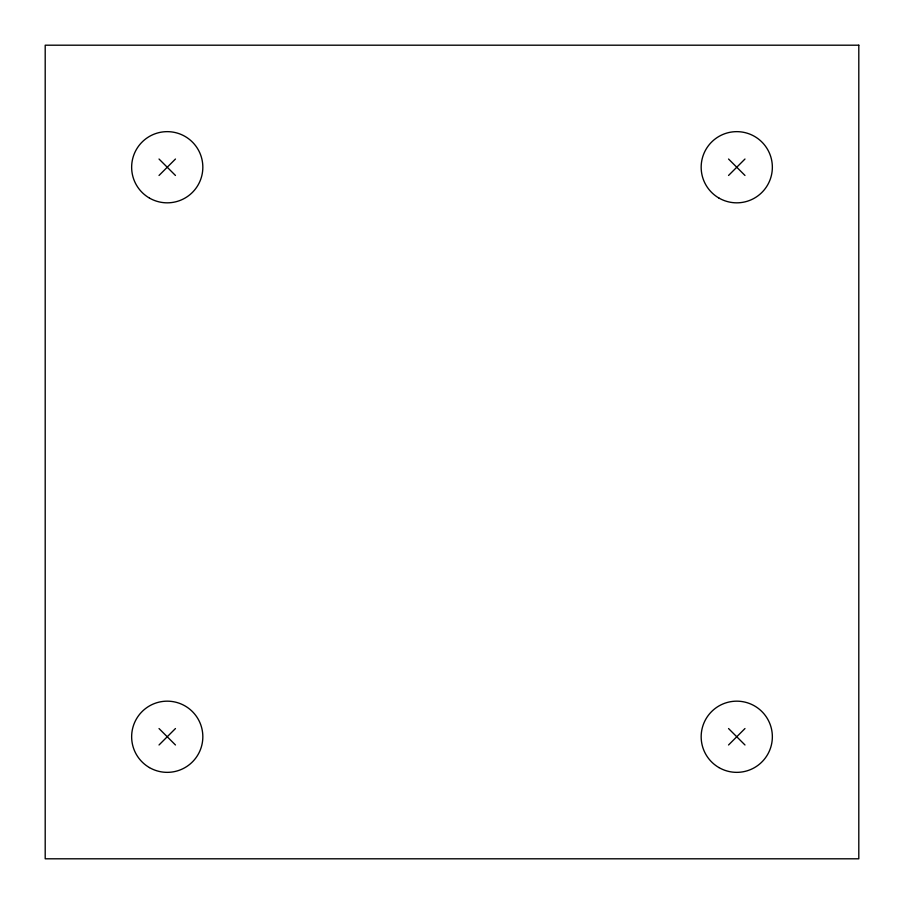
<?xml version="1.0" encoding="UTF-8"?>
<svg xmlns="http://www.w3.org/2000/svg" width="904" height="904" viewBox="0 0 904 904"><rect width="100%" height="100%" fill="white"/><g stroke="black" fill="none" stroke-linecap="round" stroke-linejoin="round"><path stroke-width="1.36" d="M159.025 175.455L175.455 159.025M159.025 744.975L175.455 728.545M728.545 175.455L744.975 159.025M728.545 744.975L744.975 728.545M728.545 159.025L744.975 175.455M159.025 159.025L175.455 175.455M728.545 728.545L744.975 744.975M159.025 728.545L175.455 744.975M858.8 45.2L45.2 45.2L45.2 858.8L858.8 858.8L858.8 45.2M718.962 767.586A35.595 35.595 0 0 0 772.355 736.76A35.595 35.595 0 0 0 718.962 705.934A35.595 35.595 0 0 0 718.962 767.586M149.442 767.586A35.595 35.595 0 0 0 202.835 736.76A35.595 35.595 0 0 0 149.442 705.934A35.595 35.595 0 0 0 149.442 767.586M718.962 198.066A35.595 35.595 0 0 0 772.355 167.24A35.595 35.595 0 0 0 718.962 136.414A35.595 35.595 0 0 0 718.962 198.066M149.442 198.066A35.595 35.595 0 0 0 202.835 167.24A35.595 35.595 0 0 0 149.442 136.414A35.595 35.595 0 0 0 149.442 198.066"/></g></svg>
